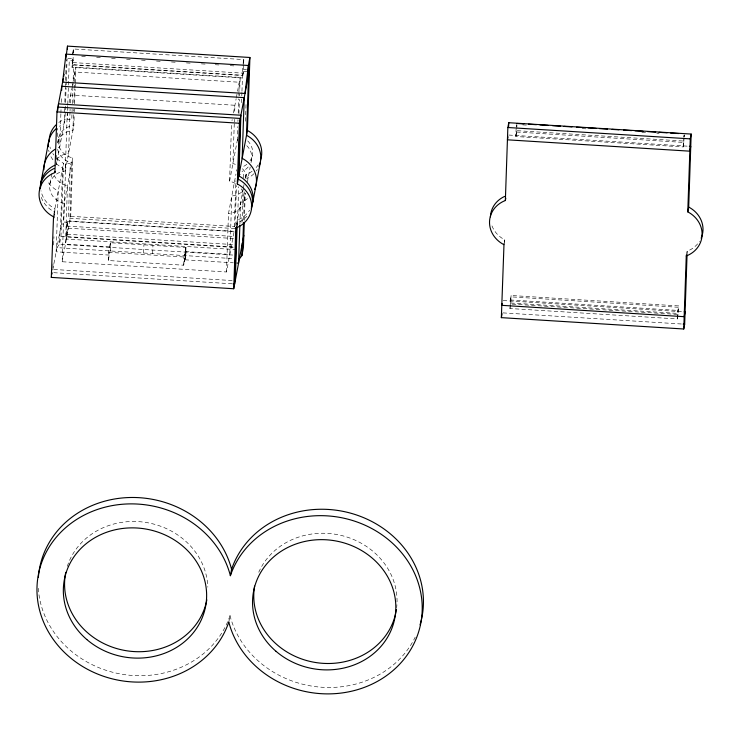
<?xml version="1.0" encoding="UTF-8"?>
<svg xmlns="http://www.w3.org/2000/svg" width="740" height="740" viewBox="0 0 740 740"><rect width="100%" height="100%" fill="white"/><g stroke="black" fill="none" stroke-linecap="round" stroke-linejoin="round"><path stroke-width="0.56" stroke-dasharray="3.7 2.78" d="M54.187 215.007L54.298 211.899A27.232 24.587 10.7 0 1 40.746 195.582M53.012 263.921L52.827 269.397L232.221 280.562M53.659 244.977L53.946 236.68M54.584 218.023L54.899 208.699A27.232 24.587 10.7 0 1 40.968 190.689M56.73 155.252L56.416 164.585L65 119.131L65.213 112.915M57.369 136.595L57.655 128.297M60.874 113.812L59.736 146.983A27.232 24.587 10.7 0 0 58.127 147.658M60.911 112.767L61.013 109.659M61.263 102.407L61.466 96.542M59.903 231.953L59.477 244.256L56.934 247.632L233.655 258.63M60.504 228.753L62.586 168.045A27.232 24.587 10.7 0 1 56.619 163.919M64.621 108.382L64.093 123.931A27.232 24.587 10.7 0 0 59.357 126.299M64.833 102.166L65.37 86.617M65.407 85.581L65.472 83.509M65.583 80.401L66.119 64.602M232.721 255.041L59.477 244.256L60.995 236.254L63.492 163.244A27.232 24.587 10.7 0 1 56.203 157.833M65.314 109.807L65.527 103.582M65.564 102.546L66.064 88.042M66.165 84.924L66.276 81.816M66.313 80.78L67.053 59.117M233.951 232.425L226.477 271.978L62.151 261.747L64.149 203.389L72.733 157.935A18.158 16.391 10.7 0 1 58.21 140.813A18.158 16.391 10.7 0 1 73.843 125.569L74.204 115.135M64.149 203.389A18.158 16.391 10.7 0 1 49.626 186.267A18.158 16.391 10.7 0 1 65.259 171.014L67.22 113.562M67.728 105.58L67.257 119.279L71.78 119.556L72.132 109.289M67.766 104.442L69.264 60.625L73.038 60.865M70.013 111.694L68.58 153.411A18.158 16.391 10.7 0 0 56.536 159.461M70.041 110.824L70.097 109.085M70.309 102.999L70.578 95.053L234.904 105.274L234.599 114.099M236.55 249.639L66.193 239.039L66.637 226.042L67.543 221.242L236.754 231.777M72.538 53.78L73.445 48.979L243.802 59.589L243.331 73.177L242.424 77.978L72.067 67.377L72.427 56.943M66.193 239.039L67.1 234.238L67.543 221.242M72.067 67.377L72.973 62.576L73.26 54.362M73.297 53.252L73.445 48.979M72.326 103.582L72.918 86.46M72.955 85.322L73.649 65.009L242.498 75.517M73.473 114.728L72.936 130.37A18.158 16.391 10.7 0 0 57.415 144.281M73.593 111.25L73.649 109.511M73.889 102.555L74.361 88.652M74.398 87.783L74.481 85.174M74.601 81.696L74.934 72.002L239.261 82.233L238.928 91.927M62.151 261.747L70.735 216.302L72.733 157.935M74.315 111.666L74.407 109.058M74.583 103.841L75.092 89.059M75.156 87.329L75.267 83.851M75.304 82.982L75.841 67.201L240.167 77.432L239.714 90.594M108.281 260.526L108.567 252.321L110.371 242.729L186.119 247.447L185.833 255.651L183.668 265.216L108.281 260.526L110.094 250.943L110.371 242.729M110.454 250.962L110.732 242.757M143.625 253.025L143.902 244.82M152.671 253.589L152.949 245.384M183.668 265.216L183.946 257.002L186.119 247.447M184.26 262.034L184.547 253.82M184.63 262.053L184.917 253.848M185.167 259.176L185.453 250.962M185.352 258.214L185.629 250.009M185.472 255.633L185.749 247.419M185.657 256.614L185.934 248.409M226.477 271.978L228.475 213.61L235.949 174.067M235.292 183.437A18.158 16.391 10.7 0 0 229.585 181.245L231.546 123.793M234.275 123.654L232.906 163.642A18.158 16.391 10.7 0 1 235.792 164.493M234.33 121.915L234.423 119.316M234.312 226.856L235.884 180.791M237.263 140.6L237.734 126.688M237.919 121.471L237.975 119.732M238.215 112.785L238.687 98.873M238.807 95.395L238.9 92.787M235.089 225.672L236.467 185.546M238.909 114.062L239.418 99.29M239.538 95.812L239.594 94.073M236.606 226.357L236.717 223.249A27.232 24.587 10.7 0 0 246.901 216.237M237.142 225.228L237.318 220.048A27.232 24.587 10.7 0 0 249.639 210.188M237.327 226.671L238.687 186.73M241.564 102.675L241.767 96.968M241.804 95.83L241.915 92.408M241.962 91.27L242.822 66.433M239.899 224.211L240.648 202.446A27.232 24.587 10.7 0 0 248.27 197.959M242.008 222.388L243.136 189.292L236.263 225.645M243.525 177.887L243.645 174.455L240.25 174.251M245.467 121.221L246.05 104.1M243.617 219.826L244.57 191.836M244.348 220.215L245.264 193.26M245.8 177.711L245.902 174.603A27.232 24.587 10.7 0 0 252.127 171.227M504.625 243.627L504.754 239.834A27.232 24.587 10.7 0 1 491.203 223.517M677.933 315.582L677.294 318.94L509.952 308.525L509.99 307.498M510.026 306.471L511.099 295.5L678.432 305.907L678.145 314.463L510.804 304.048L511.099 295.5M684.186 138.001L683.187 146.927L515.845 136.521L516.104 128.991M515.845 136.521L516.733 130.666L684.074 141.081L683.233 145.567M516.807 128.612L516.946 124.514L516.52 126.753M677.294 318.94L678.432 305.907M683.187 146.927L683.436 139.407M684.213 136.983L684.287 134.93L683.862 137.168M687.044 254.976L687.173 251.184A27.232 24.587 10.7 0 0 699.494 241.332M66.618 60.837L66.905 59.339M72.65 54.871L73.371 51.032M72.196 63.612L73.103 58.812L67.072 58.432M73.075 59.838L72.159 64.639L242.517 75.24L243.423 70.439M49.969 183.566L51.837 173.669M57.646 142.922L58.553 138.121M67.673 110.454L67.876 109.354M69.125 102.749L71.826 88.467M72.03 87.366L75.841 67.201M53.789 214.591L63.492 163.244M65.259 171.014L73.843 125.569M52.716 269.998L61.411 223.952L67.442 224.322M67.479 223.295L66.572 228.096L235.773 238.632M67.174 232.184L66.267 236.985L234.321 247.447M231.99 120.676L232.203 119.575M233.452 112.98L236.153 98.688M236.356 97.597L240.167 77.432M243.071 63.427L243.802 59.589M242.998 65.481L243.728 61.633M229.585 181.245L237.716 138.195M236.495 171.162L236.781 169.663M243.34 188.182L244.126 184.01M245.153 178.599L245.902 174.603M243.765 201.058L245.218 193.362M247.299 182.364L250.194 167M251.026 162.606L252.349 155.613M228.799 622.081L230.011 615.68A98.355 88.772 10.7 0 0 316.581 686.766A98.355 88.772 10.7 0 0 415.196 637.177M516.344 126.845L516.77 124.607M515.891 135.152L516.733 130.666M504.301 242.239L504.754 239.834M510.202 301.346L511.053 296.86L678.386 307.276L677.544 311.762M509.952 308.525L510.591 305.167M683.686 137.261L684.112 135.022M686.72 253.589L687.173 251.184M677.331 317.913L678.182 313.436L510.841 303.021M81.677 56.407L87.431 56.767M96.635 57.341L101.241 57.627M111.601 58.266L116.208 58.553M126.568 59.2L131.165 59.487M141.525 60.134L147.288 60.495M156.492 61.069L162.245 61.42M171.458 61.993L177.212 62.354M186.415 62.928L191.022 63.215M201.382 63.862L205.988 64.149M215.192 64.713L220.955 65.074M230.159 65.647L235.912 66.008M243.46 69.412L246.475 69.597M243.395 71.466L247.16 71.697M72.973 62.576L243.331 73.177M522.68 124.866L527.259 125.153M582.278 128.575L586.866 128.862M641.876 132.284L646.464 132.571M656.778 133.219L659.072 133.357M516.687 132.035L684.028 142.45M508.815 135.05L688.404 146.224M70.735 216.302L234.876 226.514M234.996 228.586L68.404 218.217L70.272 163.669L65.749 163.392L63.742 222.037L67.516 222.268M233.97 231.315L69.828 221.103L71.826 162.735A18.158 16.391 10.7 0 1 57.461 148.342M66.637 226.042L233.544 236.43M67.1 234.238L234.006 244.625M60.995 236.254L234.228 247.04M109.585 246.892L65.481 244.145L67.469 185.786A18.158 16.391 10.7 0 1 54.353 175.593M185.333 251.609L229.798 254.375L231.796 196.008A18.158 16.391 10.7 0 0 242.794 191.096M108.567 252.321L183.946 257.002M109.307 255.096L56.148 251.794L58.229 191.096A27.232 24.587 10.7 0 1 47.536 181.328M185.046 259.814L233.294 262.82M510.249 299.978L677.59 310.393M503.145 300.56L682.733 311.743M53.724 272.69L232.379 283.808M503.006 312.891L681.66 324.009M241.157 188.756A18.158 16.391 10.7 0 1 228.475 213.61M246.79 145.688A18.158 16.391 10.7 0 1 250.564 163.124M248.196 166.926A18.158 16.391 10.7 0 1 241.989 171.486M242.433 168.729A18.158 16.391 10.7 0 1 247.41 179.413M257.317 169.543A27.232 24.587 10.7 0 1 256.308 171.005M253.95 173.697A27.232 24.587 10.7 0 1 246.614 178.728M52.919 159.803A27.232 24.587 10.7 0 1 50.2 155.076M49.034 151.737A27.232 24.587 10.7 0 1 48.646 150.044M53.826 155.002A27.232 24.587 10.7 0 1 52.799 153.485M50.459 148.611A27.232 24.587 10.7 0 1 49.941 146.936M58.784 122.507A27.232 24.587 10.7 0 1 65 119.131M258.232 164.743A27.232 24.587 10.7 0 1 256.096 167.592M247.696 140.887A18.158 16.391 10.7 0 1 250.028 160.913M246.892 164.28A18.158 16.391 10.7 0 1 242.896 166.685M230.011 615.68A98.355 88.772 10.7 0 1 124.348 674.602A98.355 88.772 10.7 0 1 38.295 587.949M67.303 566.396A71.873 64.87 10.7 0 1 145.096 522.32A71.873 64.87 10.7 0 1 207.82 587.153M258.741 572.251A71.873 64.87 10.7 0 1 342.481 535.751A71.873 64.87 10.7 0 1 396.64 607.688"/><path stroke-width="1.11" d="M243.83 235.302L233.729 288.748L51.31 277.398L53.558 215.793M53.391 216.7A27.232 24.587 10.7 0 1 39.072 193.704A27.232 24.587 10.7 0 1 54.899 172.587L56.98 111.879L63.233 78.755M57.766 110.501L57.886 107.078L240.296 118.437L238.225 179.136A27.232 24.587 10.7 0 1 251.322 208.689M58.414 105.931L58.488 103.877L240.907 115.237L238.826 175.935A27.232 24.587 10.7 0 1 251.295 207.098M61.67 90.382L61.818 86.275L244.228 97.634L242.156 158.332A27.232 24.587 10.7 0 1 254.615 189.496M65.832 58.599L67.497 46.12L249.917 57.48L247.419 130.49L237.318 183.936A27.232 24.587 10.7 0 1 251.637 206.932A27.232 24.587 10.7 0 1 235.81 228.049L233.729 288.748M67.386 49.478L67.497 46.12M237.318 183.936L239.39 123.238L249.491 69.791M236.606 226.357L234.636 283.947L233.128 283.855M237.068 227.3L235.237 280.747L234.488 280.7M239.862 225.247L238.567 263.144L237.059 263.052M239.353 258.982L241.897 255.614L242.313 243.303M247.983 77.793L248.4 65.481L249.917 57.48M242.924 240.102L243.506 222.934M248.585 74.592L246.503 135.291A27.232 24.587 10.7 0 1 258.972 166.445M244.274 222.287L243.405 247.613L241.897 255.614M687.044 254.976L684.667 324.194L683.76 328.995L501.35 317.645L504.014 243.738M503.848 244.635A27.232 24.587 10.7 0 1 489.529 221.639A27.232 24.587 10.7 0 1 505.355 200.522L507.853 127.511L508.759 122.71L691.179 134.06L688.681 207.071L687.774 211.871A27.232 24.587 10.7 0 1 702.094 234.867A27.232 24.587 10.7 0 1 686.267 255.985L683.76 328.995M508.63 126.558L508.759 122.71M687.774 211.871L690.272 138.861L691.179 134.06M40.941 182.419L48.618 141.775M63.658 76.516L64.084 74.278M54.899 172.587L55.13 171.384M51.31 277.398L51.43 276.797M51.939 274.096L52.161 272.894M235.81 228.049L235.921 227.448M252.793 202.205L260.471 161.56M230.39 575.692A98.355 88.772 10.7 0 1 382.941 535.482A98.355 88.772 10.7 0 1 377.964 681.068A98.355 88.772 10.7 0 1 228.799 622.081A98.355 88.772 10.7 0 1 76.239 662.291A98.355 88.772 10.7 0 1 81.224 516.705A98.355 88.772 10.7 0 1 230.39 575.692L231.592 569.291A98.355 88.772 10.7 0 1 352.425 513.68A98.355 88.772 10.7 0 1 420.052 624.801M508.001 136.826L507.437 139.823L689.846 151.173L690.753 146.372L689.347 146.289M505.355 200.522L505.809 198.126M502.109 303.539L501.766 305.333L684.186 316.683L685.092 311.882L684.149 311.827M501.35 317.645L502.081 313.742M686.267 255.985L686.489 254.791M516.982 123.488L523.855 123.913M528.443 124.2L536.463 124.699M539.904 124.912L547.933 125.412M552.512 125.698L560.541 126.198M563.973 126.41L572.002 126.91M576.58 127.197L583.462 127.622M588.041 127.909L596.07 128.409M599.502 128.621L607.531 129.121M612.11 129.407L618.991 129.833M623.58 130.12L631.599 130.619M635.04 130.832L643.06 131.332M647.648 131.618L655.668 132.118M659.109 132.331L667.129 132.83M670.57 133.043L678.589 133.542M507.853 127.511L690.272 138.861M56.98 111.879L239.39 123.238M683.168 324.101L684.667 324.194M39.979 188.904A27.232 24.587 10.7 0 1 54.196 168.461M48.267 146.696A27.232 24.587 10.7 0 1 56.462 128.427M43.91 169.738A27.232 24.587 10.7 0 1 55.001 149.341M40.589 187.34A27.232 24.587 10.7 0 1 54.797 165.261M247.419 130.49A27.232 24.587 10.7 0 1 260.508 160.034M49.173 141.895A27.232 24.587 10.7 0 1 56.046 124.838M688.681 207.071A27.232 24.587 10.7 0 1 701.141 238.234M490.435 216.839A27.232 24.587 10.7 0 1 504.652 196.396M38.378 577.32A98.355 88.772 10.7 0 1 128.076 497.567A98.355 88.772 10.7 0 1 231.592 569.291M206.839 599.853A71.873 64.87 10.7 0 1 123.71 650.257A71.873 64.87 10.7 0 1 65.758 572.353M396.381 609.64A71.873 64.87 10.7 0 1 315.101 662.43A71.873 64.87 10.7 0 1 254.588 586.108M65.99 54.122L62.604 82.122L245.014 93.471L248.4 65.481L65.99 54.122M86.811 639.527A71.873 64.87 10.7 0 0 204.999 609.205A71.873 64.87 10.7 0 0 113.165 530.265A71.873 64.87 10.7 0 0 86.811 639.527M276.011 651.302A71.873 64.87 10.7 0 0 394.198 620.98A71.873 64.87 10.7 0 0 302.364 542.041A71.873 64.87 10.7 0 0 276.011 651.302"/></g></svg>
